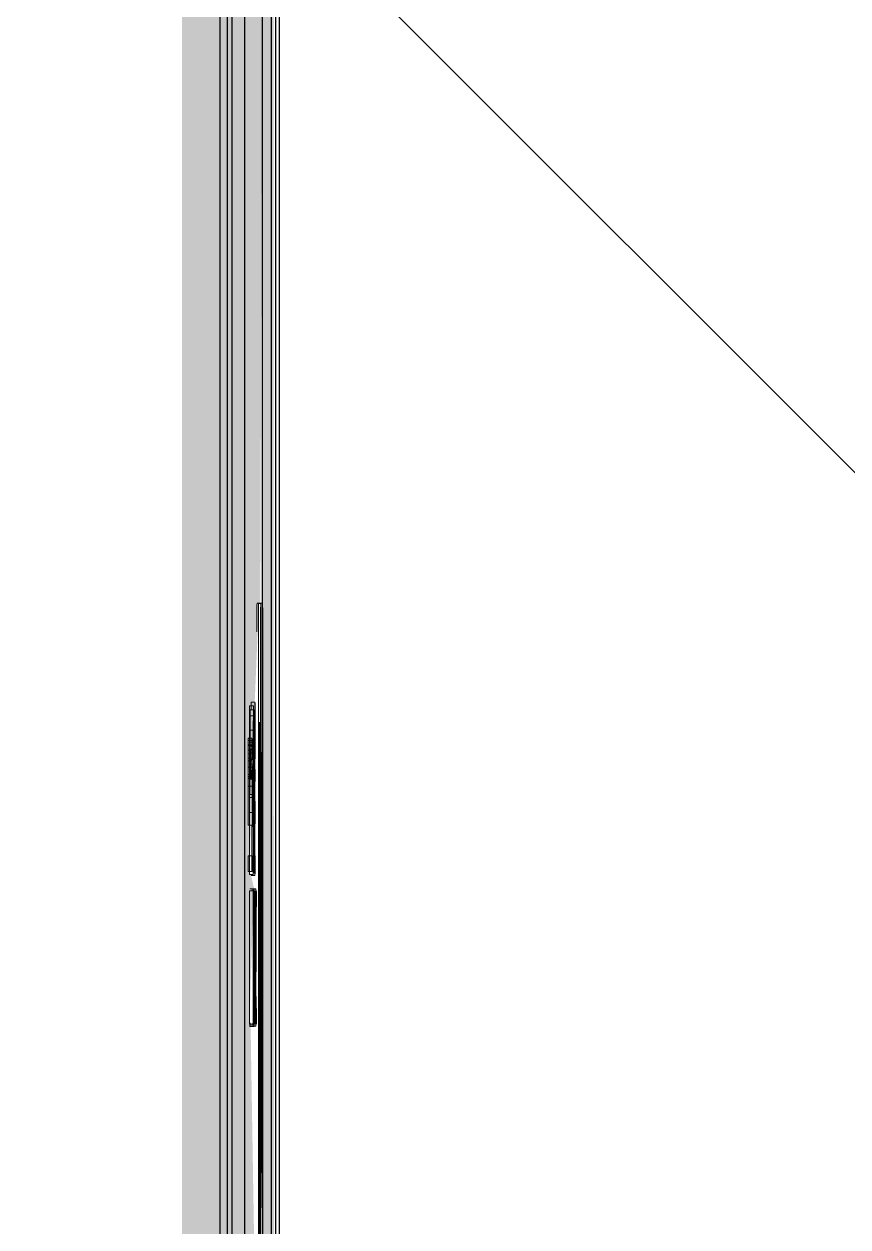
# Model space of a CAD drawing. Header units: millimetres. Extents: x 50357 to 985146, y 723188 to 1803594.
# Drawn here: x 863051.5 to 863268, y 746615 to 746931.2 of the extents above; entities that cross this region are included whole.
import ezdxf

# ---------------------------------------------------------------- set-up
doc = ezdxf.new("R2010")
doc.units = ezdxf.units.MM
doc.header["$LTSCALE"] = 3
doc.header["$MEASUREMENT"] = 0
doc.layers.add('A-GENM', color=7, linetype='Continuous', lineweight=13, true_color=0x6e6e6e)
doc.layers.add('I-WALL', color=7, linetype='Continuous', lineweight=25, true_color=0x6e6e6e)
doc.layers.add('Hatch (HOR not under LTC submission)', color=252, linetype='Continuous', lineweight=35)

# ---------------------------------------------------------------- blocks, each defined once
blk = doc.blocks.new('Airport-Express3 - Airport-Express-5251708-SEC D_2')
at = {"layer": 'A-GENM'}
for points in [[(-689426.75, 22550.8), (-689426.69, 22550.8), (-689426.65, 22562.09)], [(-689426.65, 22534.21), (-689426.52, 22534.21), (-689426.73, 22539.65)], [(-689426.9, 22514.36), (-689426.86, 22514.36), (-689426.93, 22531.2)], [(-689426.65, 22501.75), (-689426.52, 22501.75), (-689426.66, 22502.92)], [(-689426.97, 22431), (-689426.97, 22431), (-689426.96, 22441.28)], [(-689427.01, 22390.04), (-689426.53, 22390.04), (-689427, 22397.51)], [(-689427.6, 22393.2), (-689427.58, 22393.2), (-689427.62, 22393.2)]]:
    blk.add_hatch(color=256, dxfattribs=at).paths.add_polyline_path(points, flags=0)
h = blk.add_hatch(color=256, dxfattribs=at)
h.paths.add_polyline_path([(-689427.02, 22397.56), (-689427, 22397.56), (-689427.01, 22404.3)], flags=0)
h.paths.add_polyline_path([(-689426.55, 22397.56), (-689426.52, 22397.56), (-689426.62, 22431)], flags=0)
for p, q in [((-689427.01, 22590.04), (-689428.01, 22590.04)), ((-689428.01, 22590.04), (-689427.53, 22590.04)), ((-689426.53, 22590.04), (-689427.01, 22590.04)), ((-689427.03, 22582.52), (-689427.03, 22397.51)), ((-689426.51, 22550.8), (-689426.51, 22582.58)), ((-689427, 22550.8), (-689426.75, 22550.8)), ((-689426.69, 22550.8), (-689426.51, 22550.8)), ((-689426.52, 22550.8), (-689426.52, 22534.21)), ((-689426.51, 22534.12), (-689426.51, 22534.03)), ((-689426.51, 22523.6), (-689426.51, 22534.03)), ((-689426.52, 22523.6), (-689426.52, 22501.75)), ((-689426.52, 22501.75), (-689426.51, 22501.23)), ((-689426.51, 22475.57), (-689426.51, 22501.23)), ((-689426.52, 22475.57), (-689426.52, 22448.02)), ((-689426.51, 22431.1), (-689426.51, 22447.04)), ((-689426.52, 22431.1), (-689426.52, 22397.56)), ((-689427.53, 22390.04), (-689428.01, 22390.04)), ((-689427.01, 22390.04), (-689426.53, 22390.04))]:
    blk.add_line(p, q, dxfattribs=at)
for centre, major_axis, start_param, end_param in [((-689428.01, 22582.54), (0, 7.5), 0, 1.573992), ((-689427.01, 22582.54), (0, 7.5), 0, 1.573992), ((-689426.12, 22237.79), (0, 384.02), 0.417919, 0.617927), ((-689426.53, 22582.54), (0, 7.5), 4.717666, 5.690129), ((-689426.12, 22237.79), (0, 384.02), 0.554593, 0.582779), ((-689428.14, 21859.39), (0, 820.16), 5.637333, 5.715256), ((-689426.13, 22238.41), (0, 393.81), 0.654682, 0.794403), ((-689426.12, 22237.79), (0, 384.02), 0.614552, 0.663281), ((-689426.12, 22237.79), (0, 384.02), 0.65113, 0.666396), ((-689427.09, 20962.78), (0, 1586.73), 6.143404, 6.194286), ((-689426.12, 22237.79), (0, 384.02), 0.6642, 0.731009), ((-689427.18, 21425.38), (0, 1127.28), 6.054416, 6.131077), ((-689426.12, 22237.79), (0, 384.02), 0.698272, 0.732296), ((-689427.31, 21722.07), (0, 837), 5.909265, 6.027859), ((-689426.12, 22237.79), (0, 384.02), 0.731763, 0.770875), ((-689427.57, 21733.82), (0, 846.16), 5.779349, 5.915297), ((-689426.12, 22237.79), (0, 384.02), 0.759618, 0.773516), ((-689427.77, 21787.49), (0, 818.81), 5.729327, 5.809759), ((-689426.12, 22237.79), (0, 384.02), 0.772948, 0.79678), ((-689427.9, 21801.83), (0, 825.38), 5.577284, 5.749763), ((-689426.12, 22237.79), (0, 384.02), 0.799388, 1.154144), ((-689428.19, 21824.77), (0, 859.41), 5.433833, 5.626143), ((-689426.12, 22237.79), (0, 384.02), 0.825005, 0.937769), ((-689427.77, 21787.49), (0, 818.81), 5.648896, 5.707194), ((-689426.12, 22237.79), (0, 384.02), 0.990067, 1.154144), ((-689427.77, 21787.49), (0, 818.81), 5.648896, 5.650916), ((-689427.12, 22237.79), (0, 384.02), 1.14146, 1.154144), ((-689427.12, 22237.79), (0, 384.02), 1.141569, 1.154144), ((-689428.01, 22397.54), (0, 7.5), 1.581731, 2.187589), ((-689427.01, 22397.54), (0, 7.5), 1.5751, 2.187589), ((-689426.53, 22397.54), (0, 6.17), 3.973989, 4.71582), ((-689426.53, 22397.54), (0, 7.5), 3.954343, 4.715207), ((-689428.01, 22397.54), (0, 7.5), 2.187589, 3.141593), ((-689427.01, 22397.54), (0, 7.5), 2.187589, 3.141593)]:
    blk.add_ellipse(centre, major_axis=major_axis, ratio=0.002593, start_param=start_param, end_param=end_param, dxfattribs=at)
blk = doc.blocks.new('MTR3 - MTR-5251779-SEC D_2')
at = {"layer": 'A-GENM'}
for points in [[(-689427.57, 22519.87), (-689427.45, 22519.87), (-689427.59, 22519.87)], [(-689427.58, 22508.98), (-689427.37, 22508.98), (-689427.59, 22519.87)], [(-689427.6, 22445.29), (-689427.37, 22445.29), (-689427.59, 22446.46)], [(-689427.59, 22448.29), (-689427.46, 22448.29), (-689427.59, 22449.12)], [(-689427.6, 22389.96), (-689427.12, 22389.96), (-689427.55, 22397.46)]]:
    blk.add_hatch(color=256, dxfattribs=at).paths.add_polyline_path(points, flags=0)
for p, q in [((-689427.12, 22589.96), (-689427.6, 22589.96)), ((-689427.62, 22582.46), (-689427.62, 22397.46)), ((-689427.1, 22397.46), (-689427.1, 22582.46)), ((-689427.41, 22531.62), (-689427.41, 22534.63)), ((-689427.41, 22534.63), (-689427.37, 22534.63)), ((-689427.37, 22534.63), (-689427.37, 22508.98)), ((-689427.49, 22531.62), (-689427.46, 22531.62)), ((-689427.33, 22531.62), (-689427.29, 22531.62)), ((-689427.41, 22508.98), (-689427.41, 22519.87)), ((-689427.59, 22505.24), (-689427.6, 22490.04)), ((-689427.57, 22490.04), (-689427.56, 22505.24)), ((-689427.41, 22484.09), (-689427.41, 22495.87)), ((-689427.37, 22495.87), (-689427.37, 22484.09)), ((-689427.41, 22460.03), (-689427.41, 22470.86)), ((-689427.37, 22470.86), (-689427.37, 22445.29)), ((-689427.46, 22448.29), (-689427.49, 22448.29)), ((-689427.41, 22445.29), (-689427.41, 22448.29)), ((-689427.29, 22448.29), (-689427.33, 22448.29)), ((-689427.37, 22445.29), (-689427.41, 22445.29)), ((-689427.6, 22389.96), (-689427.12, 22389.96))]:
    blk.add_line(p, q, dxfattribs=at)
at = {"layer": 'A-GENM', "flags": 128}
for points in [[(-689427.39, 22558.71), (-689427.44, 22556.99), (-689427.48, 22551.91), (-689427.52, 22543.73), (-689427.55, 22532.85), (-689427.58, 22519.83), (-689427.59, 22505.32)], [(-689427.56, 22505.32), (-689427.55, 22519.83), (-689427.52, 22532.85), (-689427.49, 22543.73), (-689427.45, 22551.91), (-689427.41, 22556.99), (-689427.36, 22558.71)], [(-689427.19, 22490.04), (-689427.19, 22505.32), (-689427.21, 22519.83), (-689427.23, 22532.85), (-689427.26, 22543.73), (-689427.3, 22551.91), (-689427.35, 22556.99), (-689427.39, 22558.71)], [(-689427.36, 22558.71), (-689427.32, 22556.99), (-689427.28, 22551.91), (-689427.24, 22543.73), (-689427.2, 22532.85), (-689427.18, 22519.83), (-689427.16, 22505.32), (-689427.16, 22490.04)], [(-689427.6, 22490.04), (-689427.59, 22474.76), (-689427.58, 22460.25), (-689427.55, 22447.23), (-689427.52, 22436.36), (-689427.48, 22428.17), (-689427.44, 22423.1), (-689427.39, 22421.37)], [(-689427.36, 22421.37), (-689427.41, 22423.1), (-689427.45, 22428.17), (-689427.49, 22436.36), (-689427.52, 22447.23), (-689427.55, 22460.25), (-689427.56, 22474.76), (-689427.57, 22490.04)], [(-689427.39, 22421.37), (-689427.35, 22423.1), (-689427.3, 22428.17), (-689427.26, 22436.36), (-689427.23, 22447.23), (-689427.21, 22460.25), (-689427.19, 22474.76), (-689427.19, 22490.04)], [(-689427.16, 22490.04), (-689427.16, 22474.76), (-689427.18, 22460.25), (-689427.2, 22447.23), (-689427.24, 22436.36), (-689427.28, 22428.17), (-689427.32, 22423.1), (-689427.36, 22421.37)]]:
    blk.add_lwpolyline(points, dxfattribs=at)
at = {"layer": 'A-GENM'}
for centre, major_axis, start_param, end_param in [((-689427.6, 22582.46), (0, 7.5), 0, 1.570796), ((-689427.12, 22582.46), (0, 7.5), 4.712389, 5.759587), ((-689427.4, 22533.83), (0, 38.43), 1.628187, 2.984673), ((-689427.39, 22533.04), (0, 24.93), 1.627674, 2.876764), ((-689427.39, 22533.74), (0, 38.34), 3.297534, 4.657063), ((-689427.39, 22533.12), (0, 25.01), 3.405912, 4.403183), ((-689427.39, 22446.05), (0, 38.53), 0.158987, 1.512685), ((-689427.39, 22446.14), (0, 38.44), 4.768437, 6.125173), ((-689427.39, 22446.93), (0, 24.76), 0.259623, 1.515767), ((-689427.39, 22446.85), (0, 24.83), 5.021159, 6.024079), ((-689427.6, 22397.46), (0, 7.5), 1.570796, 3.141593), ((-689427.12, 22397.46), (0, 7.5), 3.665192, 4.712389)]:
    blk.add_ellipse(centre, major_axis=major_axis, ratio=0.002593, start_param=start_param, end_param=end_param, dxfattribs=at)
blk = doc.blocks.new('Lift Signage2 - Lift Signage-5252071-SEC D_2')
at = {"layer": 'A-GENM'}
for points in [[(-689428.98, 22524.23), (-689428.92, 22524.23), (-689428.98, 22539.74)], [(-689428.69, 22540.53), (-689428.55, 22540.53), (-689428.92, 22540.53)], [(-689428.54, 22523.64), (-689428.5, 22523.64), (-689428.54, 22531.98)], [(-689428.92, 22518.46), (-689428.59, 22518.46), (-689428.98, 22518.46)], [(-689428.7, 22479.38), (-689428.65, 22479.38), (-689428.7, 22505.24)], [(-689428.28, 22479.38), (-689428.25, 22479.38), (-689428.44, 22479.38)]]:
    blk.add_hatch(color=256, dxfattribs=at).paths.add_polyline_path(points, flags=0)
for p, q in [((-689429.59, 22562.01), (-689429.59, 22564)), ((-689428.59, 22564), (-689429.59, 22564)), ((-689428.59, 22564), (-689428.59, 22554.65)), ((-689428.5, 22561.22), (-689428.5, 22563.8)), ((-689429.97, 22563.01), (-689429.96, 22560.42)), ((-689428.97, 22563.01), (-689429.97, 22563.01)), ((-689428.96, 22560.42), (-689429.96, 22560.42)), ((-689429.95, 22556.64), (-689429.95, 22560.42)), ((-689429.95, 22560.42), (-689428.95, 22560.42)), ((-689429.89, 22560.42), (-689429.89, 22556.64)), ((-689429.82, 22551.67), (-689429.82, 22562.01)), ((-689428.82, 22562.01), (-689429.82, 22562.01)), ((-689428.96, 22560.42), (-689428.97, 22563.01)), ((-689428.95, 22560.42), (-689428.95, 22556.64)), ((-689428.89, 22560.42), (-689428.95, 22560.42)), ((-689428.89, 22556.64), (-689428.89, 22560.42)), ((-689428.82, 22562.01), (-689428.82, 22551.67)), ((-689428.62, 22559.43), (-689428.73, 22559.43)), ((-689428.73, 22559.43), (-689428.73, 22555.65)), ((-689428.62, 22555.65), (-689428.62, 22559.43)), ((-689428.54, 22558.63), (-689428.54, 22555.85)), ((-689428.53, 22555.85), (-689428.52, 22559.03)), ((-689428.52, 22559.03), (-689428.5, 22560.03)), ((-689430.35, 22552.8), (-689430.34, 22553.95)), ((-689430.34, 22553.95), (-689430.34, 22554.51)), ((-689429.34, 22554.51), (-689430.34, 22554.51)), ((-689429.34, 22553.95), (-689430.34, 22553.95)), ((-689429.33, 22554.56), (-689430.33, 22554.56)), ((-689428.95, 22556.64), (-689429.95, 22556.64)), ((-689429.34, 22553.95), (-689429.35, 22552.8)), ((-689429.34, 22554.51), (-689429.34, 22553.95)), ((-689428.95, 22556.64), (-689428.89, 22556.64)), ((-689428.73, 22555.65), (-689428.69, 22555.65)), ((-689428.69, 22555.65), (-689428.69, 22545.7)), ((-689428.59, 22554.65), (-689428.6, 22554.65)), ((-689428.6, 22554.65), (-689428.6, 22550.87)), ((-689428.57, 22550.87), (-689428.57, 22554.65)), ((-689428.56, 22554.65), (-689428.56, 22552.66)), ((-689428.49, 22555.85), (-689428.53, 22555.85)), ((-689428.49, 22552.66), (-689428.49, 22555.85)), ((-689429.35, 22552.8), (-689430.35, 22552.8)), ((-689430.32, 22552.64), (-689430.31, 22551.37)), ((-689429.32, 22552.64), (-689430.32, 22552.64)), ((-689429.31, 22551.37), (-689430.31, 22551.37)), ((-689429.99, 22548.89), (-689430, 22552.47)), ((-689430, 22552.47), (-689429, 22552.47)), ((-689429.96, 22553.46), (-689429.96, 22550.87)), ((-689428.96, 22553.46), (-689429.96, 22553.46)), ((-689428.96, 22550.87), (-689429.96, 22550.87)), ((-689428.82, 22551.67), (-689429.82, 22551.67)), ((-689429.69, 22545.7), (-689429.69, 22551.67)), ((-689429.31, 22551.37), (-689429.32, 22552.64)), ((-689429, 22552.47), (-689428.99, 22548.89)), ((-689428.96, 22550.87), (-689428.96, 22553.46)), ((-689428.6, 22550.87), (-689428.59, 22550.87)), ((-689428.58, 22544.51), (-689428.58, 22550.87)), ((-689428.58, 22550.87), (-689428.57, 22550.87)), ((-689428.56, 22552.66), (-689428.54, 22552.66)), ((-689428.54, 22549.09), (-689428.53, 22552.66)), ((-689428.53, 22552.66), (-689428.52, 22552.66)), ((-689428.52, 22552.66), (-689428.51, 22549.09)), ((-689428.51, 22552.66), (-689428.49, 22552.66)), ((-689430.32, 22549.29), (-689430.33, 22550.4)), ((-689429.33, 22550.4), (-689430.33, 22550.4)), ((-689430.32, 22548.54), (-689430.32, 22549.29)), ((-689429.32, 22549.29), (-689430.32, 22549.29)), ((-689430.32, 22546.87), (-689430.32, 22548.54)), ((-689429.32, 22548.54), (-689430.32, 22548.54)), ((-689428.99, 22548.89), (-689429.99, 22548.89)), ((-689429.96, 22543.91), (-689429.96, 22547.69)), ((-689428.96, 22547.69), (-689429.96, 22547.69)), ((-689429.88, 22547.69), (-689429.88, 22543.91)), ((-689429.33, 22550.4), (-689429.32, 22549.29)), ((-689429.32, 22549.29), (-689429.32, 22548.54)), ((-689429.32, 22548.54), (-689429.32, 22546.87)), ((-689428.88, 22547.69), (-689428.96, 22547.69)), ((-689428.96, 22547.69), (-689428.96, 22543.91)), ((-689428.88, 22543.91), (-689428.88, 22547.69)), ((-689428.51, 22549.09), (-689428.54, 22549.09)), ((-689430.35, 22544.02), (-689430.36, 22544.48)), ((-689429.36, 22544.48), (-689430.36, 22544.48)), ((-689430.32, 22544.98), (-689430.32, 22546.87)), ((-689429.32, 22546.87), (-689430.32, 22546.87)), ((-689430.32, 22543.92), (-689430.32, 22544.98)), ((-689429.32, 22544.98), (-689430.32, 22544.98)), ((-689429.73, 22543.91), (-689429.73, 22545.7)), ((-689428.73, 22545.7), (-689429.73, 22545.7)), ((-689428.69, 22545.7), (-689429.69, 22545.7)), ((-689429.63, 22545.7), (-689429.63, 22543.91)), ((-689429.58, 22545.7), (-689429.58, 22544.51)), ((-689428.58, 22544.51), (-689429.58, 22544.51)), ((-689429.57, 22545.11), (-689429.56, 22546.1)), ((-689429.57, 22543.91), (-689429.57, 22545.11)), ((-689428.57, 22545.11), (-689429.57, 22545.11)), ((-689429.55, 22545.7), (-689429.56, 22543.91)), ((-689429.55, 22543.91), (-689429.55, 22545.7)), ((-689429.36, 22544.48), (-689429.35, 22544.02)), ((-689429.32, 22546.87), (-689429.32, 22544.98)), ((-689429.32, 22544.98), (-689429.32, 22543.92)), ((-689428.69, 22545.7), (-689428.73, 22545.7)), ((-689428.73, 22545.7), (-689428.73, 22541.93)), ((-689428.63, 22541.93), (-689428.63, 22545.7)), ((-689428.56, 22539.74), (-689428.58, 22544.51)), ((-689428.56, 22546.1), (-689428.57, 22545.11)), ((-689428.57, 22545.11), (-689428.56, 22542.12)), ((-689428.56, 22542.12), (-689428.55, 22546.08)), ((-689428.55, 22546.08), (-689428.55, 22540.53)), ((-689428.54, 22546.7), (-689428.51, 22546.7)), ((-689428.5, 22546.3), (-689428.49, 22543.12)), ((-689428.49, 22543.12), (-689428.49, 22546.3)), ((-689429.35, 22544.02), (-689430.35, 22544.02)), ((-689430.32, 22541.93), (-689430.32, 22543.92)), ((-689429.32, 22543.92), (-689430.32, 22543.92)), ((-689429.32, 22541.93), (-689430.32, 22541.93)), ((-689429.97, 22543.72), (-689429.97, 22539.74)), ((-689428.97, 22543.72), (-689429.97, 22543.72)), ((-689428.96, 22543.91), (-689429.96, 22543.91)), ((-689429.92, 22539.74), (-689429.92, 22543.91)), ((-689428.92, 22543.91), (-689429.92, 22543.91)), ((-689429.32, 22543.92), (-689429.32, 22541.93)), ((-689428.97, 22539.74), (-689428.97, 22543.72)), ((-689428.96, 22543.91), (-689428.92, 22543.91)), ((-689428.92, 22543.91), (-689428.92, 22524.23)), ((-689428.73, 22541.93), (-689428.69, 22541.93)), ((-689428.67, 22541.93), (-689428.63, 22541.93)), ((-689429.99, 22534.97), (-689430, 22538.94)), ((-689429, 22538.94), (-689430, 22538.94)), ((-689429.98, 22539.74), (-689429.99, 22534.97)), ((-689429.98, 22518.66), (-689429.98, 22539.74)), ((-689428.98, 22539.74), (-689429.98, 22539.74)), ((-689429, 22534.97), (-689428.98, 22539.74)), ((-689429, 22538.94), (-689429, 22534.97)), ((-689428.98, 22539.74), (-689428.98, 22518.66)), ((-689428.59, 22538.35), (-689428.59, 22518.46)), ((-689428.58, 22538.35), (-689428.58, 22539.54)), ((-689428.58, 22539.54), (-689428.57, 22535.56)), ((-689428.57, 22538.35), (-689428.56, 22539.74)), ((-689429, 22534.97), (-689429.99, 22534.97)), ((-689428.49, 22534.77), (-689428.49, 22537.95)), ((-689429.34, 22531.69), (-689430.34, 22531.69)), ((-689428.61, 22532.38), (-689428.6, 22529.2)), ((-689428.5, 22534.77), (-689428.5, 22531.98)), ((-689429.35, 22523.59), (-689430.35, 22523.59)), ((-689430.3, 22523.59), (-689430.3, 22519.45)), ((-689429.3, 22523.59), (-689429.35, 22523.59)), ((-689429.3, 22519.45), (-689429.3, 22523.59)), ((-689428.92, 22523.23), (-689428.93, 22523.23)), ((-689428.93, 22523.23), (-689428.93, 22519.45)), ((-689428.91, 22522.74), (-689428.91, 22523.63)), ((-689428.87, 22524.23), (-689428.86, 22520.05)), ((-689428.76, 22520.05), (-689428.75, 22525.02)), ((-689428.74, 22524.03), (-689428.73, 22519.06)), ((-689428.62, 22519.65), (-689428.62, 22524.82)), ((-689428.49, 22522.04), (-689428.49, 22523.64)), ((-689430.36, 22519.45), (-689429.36, 22519.45)), ((-689429.36, 22519.45), (-689429.3, 22519.45)), ((-689428.93, 22519.45), (-689428.91, 22519.45)), ((-689428.51, 22522.04), (-689428.51, 22518.86)), ((-689428.49, 22520.7), (-689428.49, 22522.04)), ((-689429.98, 22518.66), (-689428.98, 22518.66)), ((-689428.59, 22518.46), (-689429.59, 22518.46)), ((-689428.51, 22518.86), (-689428.5, 22518.86)), ((-689430, 22479.38), (-689430, 22514.38)), ((-689429, 22514.38), (-689430, 22514.38)), ((-689428.88, 22514.94), (-689429.88, 22514.94)), ((-689428.79, 22514.94), (-689429.79, 22514.94)), ((-689428.31, 22514.97), (-689429.31, 22514.97)), ((-689429, 22514.38), (-689429, 22479.38)), ((-689428.94, 22510.24), (-689428.94, 22514.38)), ((-689428.66, 22514.38), (-689428.73, 22514.38)), ((-689428.73, 22514.38), (-689428.73, 22510.24)), ((-689428.66, 22510.24), (-689428.66, 22514.38)), ((-689428.65, 22514.38), (-689428.65, 22479.38)), ((-689428.57, 22514.38), (-689428.57, 22479.38)), ((-689428.47, 22514.38), (-689428.47, 22479.38)), ((-689428.25, 22514.38), (-689428.25, 22493.09)), ((-689428.18, 22510.24), (-689428.18, 22514.38)), ((-689428.73, 22510.24), (-689428.7, 22510.24)), ((-689428.7, 22510.24), (-689428.7, 22479.38)), ((-689428.24, 22510.24), (-689428.18, 22510.24)), ((-689428.28, 22503.44), (-689428.27, 22504.59)), ((-689428.95, 22495.28), (-689428.95, 22499.41)), ((-689428.6, 22497.99), (-689428.6, 22498.63)), ((-689428.6, 22497.52), (-689428.6, 22497.99)), ((-689428.59, 22496.9), (-689428.6, 22497.52)), ((-689428.59, 22496.16), (-689428.59, 22496.9)), ((-689428.27, 22497.23), (-689428.3, 22497.23)), ((-689428.3, 22497.23), (-689428.3, 22493.09)), ((-689428.27, 22493.09), (-689428.27, 22497.23)), ((-689428.19, 22495.41), (-689428.19, 22499.55)), ((-689428.3, 22493.09), (-689428.28, 22493.09)), ((-689428.28, 22493.09), (-689428.28, 22486.6)), ((-689428.27, 22484.25), (-689428.27, 22486.6)), ((-689428.25, 22486.6), (-689428.25, 22479.38)), ((-689428.18, 22483.51), (-689428.24, 22483.51)), ((-689428.18, 22479.38), (-689428.18, 22483.51)), ((-689429, 22479.38), (-689430, 22479.38)), ((-689429.88, 22478.76), (-689429.89, 22478.79)), ((-689428.89, 22478.79), (-689429.89, 22478.79)), ((-689429.88, 22478.76), (-689428.88, 22478.76)), ((-689429.78, 22478.76), (-689429.79, 22478.79)), ((-689428.79, 22478.79), (-689429.79, 22478.79)), ((-689429.78, 22478.76), (-689428.78, 22478.76)), ((-689429.3, 22478.85), (-689428.3, 22478.85)), ((-689428.89, 22478.79), (-689428.88, 22478.76)), ((-689428.79, 22478.79), (-689428.78, 22478.76)), ((-689428.5, 22479.38), (-689428.49, 22479.38))]:
    blk.add_line(p, q, dxfattribs=at)
blk.add_ellipse((-689428.92, 22524.23), major_axis=(0, 1), ratio=0.002593, start_param=3.141593, end_param=4.712389, dxfattribs=at)
for points, knots in [([(-689428.5, 22563.8), (-689428.51, 22563.15), (-689428.52, 22562.78), (-689428.53, 22562.42), (-689428.53, 22562.1), (-689428.54, 22561.95), (-689428.54, 22561.9)], [-0.05311008, -0.05311008, -0.05311008, -0.05311008, -0.04284111, -0.03307484, -0.02247822, -0.01770336, -0.01770336, -0.01770336, -0.01770336]), ([(-689430, 22552.47), (-689429.99, 22553.34), (-689429.99, 22554.71), (-689429.99, 22555.4), (-689429.98, 22556.09), (-689429.98, 22557.13), (-689429.98, 22558.04), (-689429.98, 22559.27), (-689429.97, 22560.98), (-689429.97, 22563.01)], [0, 0, 0, 0, 0.00549291, 0.01045042, 0.01439328, 0.01866529, 0.02354612, 0.02922741, 0.03634476, 0.03634476, 0.03634476, 0.03634476]), ([(-689429.96, 22560.42), (-689429.96, 22559.46), (-689429.96, 22559.41), (-689429.96, 22558.44), (-689429.97, 22557.24), (-689429.97, 22556.02), (-689429.97, 22554.68), (-689429.98, 22553.15), (-689429.98, 22552.37), (-689429.98, 22551.66), (-689429.98, 22551.01), (-689429.99, 22550.4), (-689429.99, 22549.6), (-689429.99, 22548.89)], [0, 0, 0, 0, 0.0032347, 0.00710409, 0.01201705, 0.01759418, 0.02380956, 0.02950362, 0.03431928, 0.03787332, 0.04128159, 0.04507618, 0.04917579, 0.04917579, 0.04917579, 0.04917579]), ([(-689428.97, 22563.01), (-689428.97, 22560.98), (-689428.98, 22559.27), (-689428.98, 22558.04), (-689428.98, 22557.13), (-689428.98, 22556.09), (-689428.99, 22555.4), (-689428.99, 22554.71), (-689428.99, 22553.34), (-689429, 22552.47)], [-0.03634476, -0.03634476, -0.03634476, -0.03634476, -0.02922741, -0.02354612, -0.01866529, -0.01439328, -0.01045042, -0.00549291, 0, 0, 0, 0]), ([(-689428.99, 22548.89), (-689428.99, 22549.6), (-689428.99, 22550.4), (-689428.98, 22551.01), (-689428.98, 22551.66), (-689428.98, 22552.37), (-689428.98, 22553.15), (-689428.97, 22554.68), (-689428.97, 22556.02), (-689428.97, 22557.24), (-689428.96, 22558.44), (-689428.96, 22559.41), (-689428.96, 22559.46), (-689428.96, 22560.42)], [-0.04917579, -0.04917579, -0.04917579, -0.04917579, -0.04507618, -0.04128159, -0.03787332, -0.03431928, -0.02950362, -0.02380956, -0.01759418, -0.01201705, -0.00710409, -0.0032347, 0, 0, 0, 0]), ([(-689428.5, 22559.64), (-689428.5, 22559.64), (-689428.5, 22559.73), (-689428.5, 22560.12), (-689428.5, 22561.22)], [-0.003924164, -0.003924164, -0.003924164, -0.003924164, -0.003223635, 0, 0, 0, 0]), ([(-689430.33, 22554.56), (-689430.33, 22554.55), (-689430.33, 22554.48), (-689430.32, 22554.27), (-689430.32, 22553.88), (-689430.32, 22553.35), (-689430.32, 22552.64)], [0.00243235, 0.00243235, 0.00243235, 0.00243235, 0.00524846, 0.01019202, 0.01495875, 0.01945879, 0.01945879, 0.01945879, 0.01945879]), ([(-689429.32, 22552.64), (-689429.32, 22553.35), (-689429.32, 22553.88), (-689429.32, 22554.27), (-689429.33, 22554.48), (-689429.33, 22554.55), (-689429.33, 22554.56)], [-0.01945879, -0.01945879, -0.01945879, -0.01945879, -0.01495875, -0.01019202, -0.00524846, -0.00243235, -0.00243235, -0.00243235, -0.00243235]), ([(-689430.36, 22544.48), (-689430.36, 22546.08), (-689430.36, 22547.55), (-689430.36, 22548.82), (-689430.36, 22550.07), (-689430.36, 22551.12), (-689430.35, 22552), (-689430.35, 22552.29), (-689430.35, 22552.8)], [0, 0, 0, 0, 0.00491013, 0.0096051, 0.01406746, 0.01841159, 0.02172371, 0.02454141, 0.02454141, 0.02454141, 0.02454141]), ([(-689429.96, 22550.87), (-689429.95, 22550.04), (-689429.96, 22549.9), (-689429.96, 22548.12), (-689429.96, 22546.49), (-689429.97, 22544.83), (-689429.97, 22543.72)], [0, 0, 0, 0, 0.0042471, 0.00979318, 0.01677969, 0.02292569, 0.02292569, 0.02292569, 0.02292569]), ([(-689429.82, 22543.88), (-689429.82, 22544.23), (-689429.82, 22545.51), (-689429.82, 22547.59), (-689429.82, 22551.67)], [0.02720219, 0.02720219, 0.02720219, 0.02720219, 0.0311684, 0.04080328, 0.04080328, 0.04080328, 0.04080328]), ([(-689429.35, 22552.8), (-689429.35, 22552.29), (-689429.35, 22552), (-689429.36, 22551.12), (-689429.36, 22550.07), (-689429.36, 22548.82), (-689429.36, 22547.55), (-689429.36, 22546.08), (-689429.36, 22544.48)], [-0.02454141, -0.02454141, -0.02454141, -0.02454141, -0.02172371, -0.01841159, -0.01406746, -0.0096051, -0.00491013, 0, 0, 0, 0]), ([(-689429.35, 22523.59), (-689429.35, 22524.39), (-689429.35, 22524.77), (-689429.34, 22525.92), (-689429.34, 22526.61), (-689429.34, 22527.92), (-689429.34, 22529.11), (-689429.33, 22530.9), (-689429.32, 22532.62), (-689429.32, 22533.4), (-689429.32, 22534.16), (-689429.32, 22534.71), (-689429.32, 22535.46), (-689429.31, 22536.72), (-689429.31, 22538.02), (-689429.31, 22539.26), (-689429.31, 22540.01), (-689429.31, 22540.98), (-689429.31, 22541.78), (-689429.31, 22542.5), (-689429.31, 22543.45), (-689429.31, 22543.82), (-689429.3, 22544.74), (-689429.3, 22545.06), (-689429.31, 22546.19), (-689429.31, 22546.25), (-689429.31, 22547.01), (-689429.31, 22547.5), (-689429.31, 22548.27), (-689429.31, 22548.67), (-689429.31, 22549.32), (-689429.31, 22549.77), (-689429.31, 22550.34), (-689429.31, 22550.84), (-689429.31, 22551.37)], [-0.1105261, -0.1105261, -0.1105261, -0.1105261, -0.1072942, -0.1040664, -0.0991866, -0.0939833, -0.086812, -0.0789194, -0.0717697, -0.0664269, -0.0630761, -0.0598109, -0.0559249, -0.0510787, -0.0457583, -0.041345, -0.0375936, -0.034562, -0.0316433, -0.0288473, -0.0265495, -0.0240796, -0.0223193, -0.019724, -0.0180759, -0.0159203, -0.0144699, -0.0121829, -0.0102823, -0.008117, -0.0063096, -0.0041937, -0.0022206, 0, 0, 0, 0]), ([(-689429.35, 22544.02), (-689429.35, 22545.28), (-689429.35, 22546.43), (-689429.35, 22547.48), (-689429.35, 22548.4), (-689429.35, 22549.2), (-689429.34, 22549.87), (-689429.34, 22550.38), (-689429.34, 22550.72), (-689429.34, 22550.98), (-689429.33, 22551.05), (-689429.33, 22550.97), (-689429.33, 22550.77), (-689429.33, 22550.4)], [-0.03940719, -0.03940719, -0.03940719, -0.03940719, -0.03553188, -0.03186339, -0.02835557, -0.02490498, -0.02149582, -0.01812258, -0.01463534, -0.01096726, -0.00719138, -0.00352964, 0, 0, 0, 0]), ([(-689428.96, 22553.46), (-689428.97, 22551.49), (-689428.97, 22549.49), (-689428.98, 22547.05), (-689428.98, 22545.62), (-689428.98, 22543.91), (-689428.99, 22542.49), (-689428.99, 22541.08), (-689429, 22540.07), (-689429, 22538.94)], [-0.05356246, -0.05356246, -0.05356246, -0.05356246, -0.04480211, -0.03645217, -0.02816428, -0.02089286, -0.01342414, -0.00661435, 0, 0, 0, 0]), ([(-689428.82, 22551.67), (-689428.82, 22547.59), (-689428.82, 22544.88), (-689428.82, 22542.97), (-689428.82, 22540.48), (-689428.82, 22538.4), (-689428.83, 22536.18), (-689428.83, 22534.36)], [-0.04080328, -0.04080328, -0.04080328, -0.04080328, -0.0311684, -0.02311562, -0.01565989, -0.00757633, 0, 0, 0, 0]), ([(-689428.75, 22525.02), (-689428.76, 22526), (-689428.76, 22527.02), (-689428.77, 22528.29), (-689428.77, 22529.77), (-689428.78, 22531.27), (-689428.78, 22532.47), (-689428.79, 22534.34), (-689428.79, 22535.6), (-689428.79, 22537.22), (-689428.8, 22539.06), (-689428.8, 22540.76), (-689428.8, 22542.75), (-689428.8, 22544.4), (-689428.8, 22546.17), (-689428.8, 22547.38), (-689428.8, 22549.46), (-689428.81, 22551.48)], [-0.1022715, -0.1022715, -0.1022715, -0.1022715, -0.0946005, -0.0864923, -0.0784798, -0.0710374, -0.0637534, -0.0571597, -0.0504225, -0.0441022, -0.0375029, -0.0307265, -0.0243685, -0.0180853, -0.0127329, -0.0067635, -0.0007341, -0.0007341, -0.0007341, -0.0007341]), ([(-689428.59, 22550.87), (-689428.59, 22549.01), (-689428.59, 22545.69), (-689428.59, 22543.02), (-689428.6, 22540.34), (-689428.6, 22538.93), (-689428.6, 22537.16), (-689428.6, 22535.68), (-689428.61, 22534.01), (-689428.61, 22532.38)], [-0.05247589, -0.05247589, -0.05247589, -0.05247589, -0.04361816, -0.03367488, -0.02574819, -0.01870132, -0.01289228, -0.00653363, 0, 0, 0, 0]), ([(-689428.54, 22552.66), (-689428.55, 22551.59), (-689428.55, 22550.87), (-689428.55, 22549.72), (-689428.55, 22548.49), (-689428.56, 22547.36), (-689428.56, 22546.1)], [-0.0224399, -0.0224399, -0.0224399, -0.0224399, -0.0180865, -0.01304433, -0.00689523, 0, 0, 0, 0]), ([(-689430.34, 22531.69), (-689430.34, 22533.56), (-689430.33, 22536.23), (-689430.33, 22537.72), (-689430.32, 22539.61), (-689430.32, 22540.92), (-689430.32, 22541.93)], [0, 0, 0, 0, 0.00993035, 0.01943287, 0.0262004, 0.03192424, 0.03192424, 0.03192424, 0.03192424]), ([(-689428.86, 22520.05), (-689428.85, 22521.34), (-689428.85, 22522.64), (-689428.84, 22523.83), (-689428.84, 22525.48), (-689428.83, 22526.4), (-689428.83, 22528.39), (-689428.82, 22530.27), (-689428.82, 22532), (-689428.82, 22534), (-689428.82, 22536.2), (-689428.81, 22539.08), (-689428.81, 22541.73)], [-0.0790533, -0.0790533, -0.0790533, -0.0790533, -0.07079294, -0.06270393, -0.05589268, -0.04832819, -0.04107764, -0.03301825, -0.02547955, -0.01783128, -0.00916216, 0, 0, 0, 0]), ([(-689428.81, 22541.73), (-689428.81, 22539.91), (-689428.81, 22538.59), (-689428.8, 22537.02), (-689428.8, 22534.61), (-689428.8, 22533.33), (-689428.79, 22530.81), (-689428.79, 22528.28), (-689428.78, 22526.44), (-689428.78, 22524.86), (-689428.78, 22523.59), (-689428.77, 22522.13), (-689428.76, 22520.97), (-689428.76, 22520.05)], [-0.08532631, -0.08532631, -0.08532631, -0.08532631, -0.07971968, -0.07329088, -0.06673296, -0.05874757, -0.05015167, -0.04042705, -0.03132451, -0.02352831, -0.01564814, -0.00786247, 0, 0, 0, 0]), ([(-689428.69, 22541.93), (-689428.69, 22540.08), (-689428.69, 22538.57), (-689428.69, 22536.85), (-689428.69, 22535.59), (-689428.69, 22534.77), (-689428.7, 22533.64), (-689428.7, 22532.9), (-689428.7, 22531.92), (-689428.7, 22530.83), (-689428.7, 22530.59), (-689428.71, 22529.18), (-689428.71, 22527.68), (-689428.72, 22526.45), (-689428.73, 22525.3), (-689428.73, 22524.58), (-689428.74, 22524.03)], [-0.07972167, -0.07972167, -0.07972167, -0.07972167, -0.07396058, -0.0687213, -0.06415888, -0.06013459, -0.05658717, -0.05270302, -0.04858923, -0.04520396, -0.04056383, -0.03468384, -0.02607627, -0.0171077, -0.00814109, 0, 0, 0, 0]), ([(-689428.69, 22527.09), (-689428.69, 22528.47), (-689428.69, 22530.13), (-689428.69, 22531.35), (-689428.68, 22533.51), (-689428.68, 22535.55), (-689428.68, 22537.54)], [-0.02687811, -0.02687811, -0.02687811, -0.02687811, -0.02082112, -0.01416563, -0.00743162, 0, 0, 0, 0]), ([(-689428.68, 22537.54), (-689428.68, 22535.91), (-689428.67, 22534.58), (-689428.67, 22533), (-689428.67, 22531.68), (-689428.67, 22530.74), (-689428.67, 22529.71), (-689428.66, 22529.04), (-689428.66, 22528.02), (-689428.66, 22527.05), (-689428.66, 22526.46), (-689428.65, 22525.7), (-689428.65, 22524.92), (-689428.65, 22523.99), (-689428.65, 22523.44), (-689428.64, 22522.42), (-689428.64, 22521.52), (-689428.63, 22520.78), (-689428.63, 22520.49), (-689428.62, 22519.65)], [-0.08196788, -0.08196788, -0.08196788, -0.08196788, -0.07626115, -0.07077528, -0.06566364, -0.06114202, -0.05740772, -0.05342936, -0.0493447, -0.04526551, -0.04142229, -0.03771885, -0.03316901, -0.02876744, -0.02348235, -0.01775823, -0.0111363, -0.0058266, 0, 0, 0, 0]), ([(-689429.34, 22531.69), (-689429.35, 22530), (-689429.35, 22529.16), (-689429.35, 22528.32), (-689429.36, 22527.1), (-689429.36, 22525.96), (-689429.36, 22524.98), (-689429.36, 22524.45), (-689429.36, 22523.59), (-689429.36, 22522.4), (-689429.36, 22521.42), (-689429.36, 22520.77), (-689429.36, 22520.24), (-689429.36, 22519.45)], [-0.0404704, -0.0404704, -0.0404704, -0.0404704, -0.03503439, -0.0305763, -0.02589488, -0.02121602, -0.0176618, -0.014622, -0.01146426, -0.00785646, -0.00459381, -0.00216836, 0, 0, 0, 0]), ([(-689428.83, 22534.36), (-689428.84, 22532.26), (-689428.84, 22530.01), (-689428.85, 22528.24), (-689428.85, 22526.76), (-689428.86, 22525.46), (-689428.87, 22524.43)], [-0.03828905, -0.03828905, -0.03828905, -0.03828905, -0.02838113, -0.01858505, -0.00891436, 0, 0, 0, 0]), ([(-689428.73, 22519.06), (-689428.73, 22519.46), (-689428.73, 22519.91), (-689428.72, 22520.49), (-689428.72, 22520.91), (-689428.71, 22521.89), (-689428.71, 22523.1), (-689428.71, 22523.39), (-689428.7, 22524.6), (-689428.7, 22525.64), (-689428.69, 22527.09)], [-0.04569542, -0.04569542, -0.04569542, -0.04569542, -0.04082328, -0.03604988, -0.03030124, -0.02360116, -0.0175998, -0.01180427, -0.0067901, 0, 0, 0, 0]), ([(-689428.91, 22519.45), (-689428.91, 22519.51), (-689428.91, 22519.7), (-689428.91, 22520.04), (-689428.91, 22520.47), (-689428.91, 22521.12), (-689428.91, 22521.82), (-689428.91, 22522.74)], [-0.01184331, -0.01184331, -0.01184331, -0.01184331, -0.00943041, -0.00723139, -0.00497939, -0.00266611, 0, 0, 0, 0]), ([(-689428.5, 22518.86), (-689428.5, 22518.98), (-689428.49, 22519.2), (-689428.49, 22519.51), (-689428.49, 22519.92), (-689428.49, 22520.53), (-689428.49, 22520.7)], [-0.007182076, -0.007182076, -0.007182076, -0.007182076, -0.005064737, -0.003350734, -0.00150327, 0, 0, 0, 0]), ([(-689429.32, 22514.35), (-689429.32, 22514.45), (-689429.31, 22514.68), (-689429.31, 22514.97), (-689429.31, 22514.97), (-689429.3, 22514.97), (-689429.3, 22514.79), (-689429.3, 22514.67), (-689429.3, 22514.66)], [0.21537511, 0.21537511, 0.21537511, 0.21537511, 0.219118, 0.22520205, 0.23146319, 0.23702522, 0.24289914, 0.24346752, 0.24346752, 0.24346752, 0.24346752]), ([(-689428.88, 22478.76), (-689428.87, 22479.2), (-689428.87, 22479.96), (-689428.86, 22480.93), (-689428.86, 22482.58), (-689428.85, 22484.42), (-689428.85, 22485.82), (-689428.85, 22487.85), (-689428.84, 22490.9), (-689428.84, 22493.73), (-689428.84, 22496.21), (-689428.84, 22497.56), (-689428.84, 22500.56), (-689428.84, 22502.23), (-689428.85, 22504.62), (-689428.85, 22507.35), (-689428.85, 22509.29), (-689428.86, 22511.48), (-689428.87, 22513.32), (-689428.87, 22514.3), (-689428.88, 22514.97), (-689428.89, 22514.97), (-689428.9, 22514.34), (-689428.9, 22513.73), (-689428.91, 22512.17), (-689428.92, 22510.36), (-689428.92, 22509.31), (-689428.92, 22505.47), (-689428.93, 22502.3), (-689428.93, 22498.24), (-689428.93, 22495.72), (-689428.93, 22494.77), (-689428.93, 22491.4), (-689428.92, 22488.66), (-689428.92, 22486.63), (-689428.92, 22485.27), (-689428.92, 22484.03), (-689428.91, 22483.07), (-689428.91, 22482.23), (-689428.91, 22481.27), (-689428.91, 22480.63), (-689428.9, 22480), (-689428.9, 22479.43), (-689428.89, 22479.13), (-689428.89, 22478.9), (-689428.89, 22478.79)], [-0.3449997, -0.3449997, -0.3449997, -0.3449997, -0.3363574, -0.3279689, -0.3194714, -0.3116077, -0.3043402, -0.2963289, -0.2870506, -0.2776056, -0.2702651, -0.2627791, -0.2561203, -0.2482334, -0.240343, -0.2317548, -0.2224801, -0.2128024, -0.2025975, -0.1922451, -0.1819645, -0.1708333, -0.1612841, -0.1517309, -0.1430019, -0.1346087, -0.125033, -0.1149203, -0.1019388, -0.0910128, -0.082732, -0.0751884, -0.0672688, -0.0578231, -0.0504073, -0.0443961, -0.0394688, -0.0348413, -0.0300964, -0.0254364, -0.0205616, -0.0156198, -0.0104944, -0.0053856, 0, 0, 0, 0]), ([(-689428.78, 22478.76), (-689428.78, 22479.2), (-689428.77, 22479.96), (-689428.76, 22480.93), (-689428.76, 22482.58), (-689428.75, 22484.42), (-689428.75, 22485.82), (-689428.75, 22487.85), (-689428.74, 22490.9), (-689428.74, 22493.73), (-689428.74, 22496.21), (-689428.74, 22497.56), (-689428.74, 22500.56), (-689428.74, 22502.23), (-689428.75, 22504.62), (-689428.75, 22507.35), (-689428.75, 22509.29), (-689428.76, 22511.48), (-689428.77, 22513.32), (-689428.77, 22514.3), (-689428.78, 22514.97), (-689428.79, 22514.97), (-689428.8, 22514.34), (-689428.8, 22513.73), (-689428.81, 22512.17), (-689428.82, 22510.36), (-689428.82, 22509.31), (-689428.83, 22505.47), (-689428.83, 22502.3), (-689428.83, 22498.24), (-689428.83, 22495.72), (-689428.83, 22494.77), (-689428.83, 22491.4), (-689428.83, 22488.66), (-689428.82, 22486.63), (-689428.82, 22485.27), (-689428.82, 22484.03), (-689428.82, 22483.07), (-689428.81, 22482.23), (-689428.81, 22481.27), (-689428.81, 22480.63), (-689428.8, 22480), (-689428.8, 22479.43), (-689428.8, 22479.13), (-689428.79, 22478.9), (-689428.79, 22478.79)], [-0.3449997, -0.3449997, -0.3449997, -0.3449997, -0.3363574, -0.3279689, -0.3194714, -0.3116077, -0.3043402, -0.2963289, -0.2870506, -0.2776056, -0.2702651, -0.2627791, -0.2561203, -0.2482334, -0.240343, -0.2317548, -0.2224801, -0.2128024, -0.2025975, -0.1922451, -0.1819645, -0.1708333, -0.1612841, -0.1517309, -0.1430019, -0.1346087, -0.125033, -0.1149203, -0.1019388, -0.0910128, -0.082732, -0.0751884, -0.0672688, -0.0578231, -0.0504073, -0.0443961, -0.0394688, -0.0348413, -0.0300964, -0.0254364, -0.0205616, -0.0156198, -0.0104944, -0.0053856, 0, 0, 0, 0]), ([(-689428.6, 22498.63), (-689428.59, 22499.06), (-689428.59, 22499.41), (-689428.59, 22500.34), (-689428.59, 22501.17), (-689428.59, 22502.24), (-689428.59, 22503.25), (-689428.59, 22504.33), (-689428.59, 22505.46), (-689428.59, 22506.66), (-689428.59, 22507.8), (-689428.59, 22508.93), (-689428.59, 22510.04), (-689428.59, 22510.99), (-689428.59, 22511.77), (-689428.6, 22512.48), (-689428.6, 22513.05), (-689428.6, 22513.53), (-689428.6, 22513.89), (-689428.61, 22514.17), (-689428.61, 22514.26), (-689428.61, 22514.29), (-689428.61, 22514.3)], [-0.07490117, -0.07490117, -0.07490117, -0.07490117, -0.07210286, -0.06894816, -0.06508089, -0.06147287, -0.05777095, -0.05414366, -0.05037295, -0.04655017, -0.04263414, -0.03866073, -0.0346576, -0.03083531, -0.02713815, -0.02352649, -0.01976992, -0.01592722, -0.01168641, -0.00741119, -0.00357753, -0.00312088, -0.00312088, -0.00312088, -0.00312088]), ([(-689428.38, 22512.11), (-689428.38, 22512.88), (-689428.39, 22513.5), (-689428.39, 22513.97), (-689428.4, 22514.19), (-689428.4, 22514.28), (-689428.4, 22514.29)], [-0.02520138, -0.02520138, -0.02520138, -0.02520138, -0.01978834, -0.01341139, -0.00641227, -0.00525029, -0.00525029, -0.00525029, -0.00525029]), ([(-689428.27, 22504.59), (-689428.27, 22506.14), (-689428.27, 22507.81), (-689428.27, 22509.57), (-689428.28, 22510.86), (-689428.28, 22511.7), (-689428.28, 22513.03), (-689428.29, 22513.86), (-689428.29, 22514.1), (-689428.29, 22514.41), (-689428.3, 22514.74), (-689428.3, 22514.97), (-689428.31, 22514.97), (-689428.31, 22514.97), (-689428.32, 22514.63), (-689428.32, 22514.21), (-689428.33, 22513.49), (-689428.33, 22513.32), (-689428.33, 22512.87), (-689428.33, 22512), (-689428.34, 22510.77), (-689428.34, 22510.16), (-689428.34, 22509.15), (-689428.34, 22507.68), (-689428.34, 22506.27), (-689428.35, 22504.42), (-689428.35, 22502.14), (-689428.35, 22500.51), (-689428.35, 22498.53), (-689428.35, 22496.92), (-689428.35, 22494.81), (-689428.35, 22493), (-689428.35, 22491.58), (-689428.35, 22489.48), (-689428.35, 22488.22), (-689428.34, 22486.9), (-689428.34, 22485.88), (-689428.34, 22484.35), (-689428.34, 22482.99), (-689428.33, 22481.94), (-689428.33, 22480.73), (-689428.32, 22480.2), (-689428.32, 22479.47), (-689428.31, 22479.11), (-689428.31, 22478.85), (-689428.3, 22478.85), (-689428.3, 22478.85), (-689428.29, 22479.13), (-689428.29, 22479.6), (-689428.29, 22479.81), (-689428.28, 22480.15), (-689428.28, 22480.84), (-689428.28, 22480.93), (-689428.28, 22481.88), (-689428.27, 22482.91), (-689428.27, 22484.25)], [-0.2902882, -0.2902882, -0.2902882, -0.2902882, -0.284391, -0.2784055, -0.2731378, -0.2673951, -0.2613398, -0.2555791, -0.2514251, -0.2473757, -0.2428991, -0.2370252, -0.2314632, -0.2252021, -0.219118, -0.2125746, -0.2076339, -0.2037299, -0.2002467, -0.1951439, -0.1902832, -0.1857502, -0.1814027, -0.1762437, -0.1703205, -0.1637633, -0.1571324, -0.1505249, -0.1447626, -0.1385016, -0.1324384, -0.1265477, -0.1205498, -0.1150715, -0.1095681, -0.1051987, -0.1001497, -0.0946149, -0.0884911, -0.0818868, -0.0759984, -0.0694101, -0.0635354, -0.056705, -0.0505434, -0.0444078, -0.0383986, -0.0321565, -0.0270704, -0.0230053, -0.0191301, -0.0157944, -0.0113783, -0.0068281, 0, 0, 0, 0]), ([(-689428.91, 22507.35), (-689428.9, 22508.85), (-689428.9, 22509.84), (-689428.89, 22510.6), (-689428.89, 22510.95), (-689428.89, 22510.98), (-689428.88, 22510.98)], [-0.15231065, -0.15231065, -0.15231065, -0.15231065, -0.14514797, -0.13772816, -0.13019975, -0.12809643, -0.12809643, -0.12809643, -0.12809643]), ([(-689428.81, 22507.35), (-689428.8, 22508.85), (-689428.8, 22509.84), (-689428.79, 22510.6), (-689428.79, 22510.95), (-689428.79, 22510.98), (-689428.79, 22510.98)], [-0.15231065, -0.15231065, -0.15231065, -0.15231065, -0.14514797, -0.13772816, -0.13019975, -0.12809643, -0.12809643, -0.12809643, -0.12809643]), ([(-689428.4, 22479.52), (-689428.4, 22479.59), (-689428.39, 22479.8), (-689428.39, 22480.16), (-689428.39, 22480.75), (-689428.38, 22481.41), (-689428.38, 22482.06), (-689428.37, 22483.81), (-689428.37, 22485.3), (-689428.37, 22487.7), (-689428.37, 22489.22), (-689428.37, 22491.06), (-689428.36, 22493.14), (-689428.36, 22495.09), (-689428.36, 22497.52), (-689428.36, 22499.25), (-689428.36, 22500.76), (-689428.37, 22502.61), (-689428.37, 22504.36), (-689428.37, 22505.92), (-689428.37, 22507.41), (-689428.37, 22508.77), (-689428.37, 22509.99), (-689428.38, 22511.05), (-689428.38, 22512.11)], [-0.1307914, -0.1307914, -0.1307914, -0.1307914, -0.1259606, -0.1198464, -0.1144691, -0.1096265, -0.1040487, -0.0978042, -0.0899897, -0.0831227, -0.076289, -0.0701158, -0.063562, -0.0564468, -0.0497401, -0.0435279, -0.0379094, -0.0322225, -0.0263712, -0.0207793, -0.0153953, -0.0101983, -0.0051647, 0, 0, 0, 0]), ([(-689428.28, 22486.6), (-689428.28, 22485.61), (-689428.28, 22484.93), (-689428.29, 22484.34), (-689428.29, 22483.88), (-689428.3, 22483.39), (-689428.3, 22483.07), (-689428.3, 22482.99), (-689428.31, 22483.1), (-689428.31, 22483.26), (-689428.32, 22483.8), (-689428.32, 22484.1), (-689428.32, 22485.1), (-689428.33, 22486.06), (-689428.33, 22486.87), (-689428.33, 22488.23), (-689428.33, 22489.26), (-689428.34, 22490.59), (-689428.34, 22491.99), (-689428.34, 22492.78), (-689428.34, 22495.04), (-689428.34, 22497.01), (-689428.34, 22498.4), (-689428.34, 22499.88), (-689428.34, 22500.9), (-689428.34, 22502.03), (-689428.34, 22503.4), (-689428.33, 22504.62), (-689428.33, 22505.89), (-689428.33, 22506.23), (-689428.33, 22507.17), (-689428.33, 22507.96), (-689428.33, 22508.69), (-689428.32, 22508.95), (-689428.32, 22509.58), (-689428.32, 22510.08), (-689428.32, 22510.38), (-689428.31, 22510.67), (-689428.31, 22510.81), (-689428.31, 22510.94), (-689428.3, 22511.02), (-689428.3, 22510.94), (-689428.3, 22510.63), (-689428.29, 22510.06), (-689428.29, 22509.23), (-689428.29, 22508.53), (-689428.28, 22507.3), (-689428.28, 22505.74), (-689428.28, 22503.44)], [-0.2101952, -0.2101952, -0.2101952, -0.2101952, -0.2053183, -0.2007731, -0.1958433, -0.1904045, -0.1847052, -0.1790939, -0.173931, -0.1684728, -0.163889, -0.1585753, -0.1535484, -0.1482167, -0.1433489, -0.1389344, -0.1341991, -0.1297229, -0.1256631, -0.1206814, -0.1151507, -0.1089818, -0.1036839, -0.0994029, -0.0953782, -0.0914053, -0.0871117, -0.0825051, -0.0790195, -0.0756665, -0.0727642, -0.0690386, -0.0661436, -0.0630518, -0.0599765, -0.0564481, -0.0529027, -0.0497662, -0.0464221, -0.0426173, -0.037908, -0.0324378, -0.0269145, -0.0213483, -0.0163592, -0.0114685, -0.0064011, 0, 0, 0, 0]), ([(-689428.92, 22496.37), (-689428.92, 22499.47), (-689428.91, 22502.6), (-689428.91, 22504.71), (-689428.91, 22507.35)], [-0.01876925, -0.01876925, -0.01876925, -0.01876925, -0.00944545, 0, 0, 0, 0]), ([(-689428.82, 22496.37), (-689428.82, 22499.47), (-689428.82, 22502.6), (-689428.81, 22504.71), (-689428.81, 22507.35)], [-0.01876925, -0.01876925, -0.01876925, -0.01876925, -0.00944545, 0, 0, 0, 0]), ([(-689428.89, 22482.77), (-689428.89, 22482.95), (-689428.9, 22483.57), (-689428.9, 22484.49), (-689428.91, 22485.73), (-689428.91, 22486.82), (-689428.91, 22487.98), (-689428.91, 22489.64), (-689428.91, 22491.74), (-689428.92, 22494.02), (-689428.92, 22496.37)], [-0.05194954, -0.05194954, -0.05194954, -0.05194954, -0.04467988, -0.03756612, -0.03137992, -0.02602721, -0.02070199, -0.01461743, -0.00754292, 0, 0, 0, 0]), ([(-689428.79, 22482.77), (-689428.79, 22482.95), (-689428.8, 22483.57), (-689428.8, 22484.49), (-689428.81, 22485.73), (-689428.81, 22486.82), (-689428.81, 22487.98), (-689428.81, 22489.64), (-689428.82, 22491.74), (-689428.82, 22494.02), (-689428.82, 22496.37)], [-0.05194954, -0.05194954, -0.05194954, -0.05194954, -0.04467988, -0.03756612, -0.03137992, -0.02602721, -0.02070199, -0.01461743, -0.00754292, 0, 0, 0, 0]), ([(-689428.61, 22479.49), (-689428.61, 22479.52), (-689428.61, 22479.59), (-689428.6, 22479.77), (-689428.6, 22480.13), (-689428.6, 22480.78), (-689428.59, 22481.48), (-689428.59, 22482.3), (-689428.59, 22482.98), (-689428.59, 22483.9), (-689428.58, 22484.95), (-689428.58, 22486.07), (-689428.58, 22487.4), (-689428.58, 22488.36), (-689428.58, 22489.62), (-689428.58, 22490.86), (-689428.58, 22492.15), (-689428.58, 22493.31), (-689428.59, 22494.33), (-689428.59, 22495.27), (-689428.59, 22496.16)], [-0.07348351, -0.07348351, -0.07348351, -0.07348351, -0.071411, -0.06678109, -0.06134211, -0.05617892, -0.05120992, -0.04726552, -0.04357573, -0.03998401, -0.03610897, -0.03198125, -0.02809486, -0.02415731, -0.02034904, -0.01616696, -0.01202643, -0.00796594, -0.00399655, 0, 0, 0, 0]), ([(-689428.61, 22495.43), (-689428.61, 22495.42), (-689428.61, 22495.33), (-689428.61, 22495.2), (-689428.6, 22494.94), (-689428.6, 22494.55), (-689428.6, 22493.9), (-689428.6, 22493.19), (-689428.6, 22492.47), (-689428.6, 22491.38), (-689428.59, 22490.52), (-689428.59, 22489.53), (-689428.59, 22488.67), (-689428.6, 22487.52), (-689428.6, 22487.46), (-689428.6, 22486.59), (-689428.6, 22485.8)], [-0.04159303, -0.04159303, -0.04159303, -0.04159303, -0.04062856, -0.03639474, -0.03308019, -0.0297479, -0.02639687, -0.02309969, -0.01977338, -0.01656038, -0.01323604, -0.01023724, -0.00691157, -0.00458035, -0.00214038, 0, 0, 0, 0]), ([(-689428.49, 22479.38), (-689428.49, 22483.6), (-689428.5, 22486.24), (-689428.5, 22489.14), (-689428.51, 22491.54), (-689428.51, 22492.31), (-689428.51, 22493.52), (-689428.52, 22494.58), (-689428.52, 22495.3)], [-0.04809699, -0.04809699, -0.04809699, -0.04809699, -0.03541106, -0.02497328, -0.01680426, -0.01053598, -0.00546632, 0, 0, 0, 0]), ([(-689428.53, 22493.44), (-689428.53, 22493.42), (-689428.53, 22493.16), (-689428.52, 22492.66), (-689428.52, 22491.5), (-689428.52, 22489.65), (-689428.51, 22487.89), (-689428.51, 22483.42), (-689428.5, 22479.38)], [-0.03992357, -0.03992357, -0.03992357, -0.03992357, -0.03962824, -0.03566624, -0.03049614, -0.02396325, -0.01337807, 0, 0, 0, 0]), ([(-689428.6, 22485.8), (-689428.6, 22485.17), (-689428.6, 22484.61), (-689428.6, 22484.23), (-689428.6, 22483.98), (-689428.61, 22483.81), (-689428.61, 22483.65)], [-0.01454064, -0.01454064, -0.01454064, -0.01454064, -0.01165805, -0.0087055, -0.00558533, -0.00121172, -0.00121172, -0.00121172, -0.00121172]), ([(-689429.89, 22478.79), (-689429.89, 22478.9), (-689429.89, 22479.05), (-689429.89, 22479.19), (-689429.9, 22479.22)], [0, 0, 0, 0, 0.005385585, 0.006899995, 0.006899995, 0.006899995, 0.006899995]), ([(-689429.79, 22478.79), (-689429.79, 22478.9), (-689429.79, 22479.05), (-689429.8, 22479.19), (-689429.8, 22479.22)], [0, 0, 0, 0, 0.005385585, 0.006899995, 0.006899995, 0.006899995, 0.006899995]), ([(-689429.29, 22479.52), (-689429.29, 22479.42), (-689429.29, 22479.11), (-689429.3, 22478.85), (-689429.3, 22478.85), (-689429.31, 22478.85), (-689429.31, 22479), (-689429.31, 22479.09)], [0.02809241, 0.02809241, 0.02809241, 0.02809241, 0.03215646, 0.0383986, 0.04440778, 0.05054341, 0.05618481, 0.05618481, 0.05618481, 0.05618481])]:
    blk.add_open_spline(points, degree=3, knots=knots, dxfattribs=at)
for points in [[(-689428.5, 22560.03), (-689428.5, 22559.77), (-689428.5, 22559.66), (-689428.5, 22559.64)], [(-689430.34, 22554.51), (-689430.34, 22554.54), (-689430.33, 22554.56), (-689430.33, 22554.56)], [(-689429.33, 22554.56), (-689429.33, 22554.56), (-689429.34, 22554.54), (-689429.34, 22554.51)], [(-689429.59, 22543.88), (-689429.59, 22544.34), (-689429.59, 22544.78), (-689429.59, 22545.33)], [(-689429.87, 22479.72), (-689429.87, 22479.43), (-689429.88, 22479.11), (-689429.88, 22478.76)], [(-689429.77, 22479.72), (-689429.77, 22479.43), (-689429.78, 22479.11), (-689429.78, 22478.76)]]:
    blk.add_open_spline(points, degree=3, dxfattribs=at)

msp = doc.modelspace()

# ---------------------------------------------------------------- hatches: boundary and pattern name
at = {"layer": 'Hatch (HOR not under LTC submission)'}
h = msp.add_hatch(dxfattribs=at)
h.set_pattern_fill('ANSI38', color=256, scale=4000)
h.paths.add_polyline_path([(853871.7666, 751128.0064), (853871.7666, 735638.9831), (853656.482, 735638.9831), (853656.482, 728688.9831), (867744.0584, 728688.9831), (867748.3434, 751128.0064)])
at = {"layer": 'I-WALL', "lineweight": 5}
for points in [[(863093.0285, 746303.9831), (863103.0284, 746303.9831), (863103.0284, 748318.9831), (863093.0285, 748318.9831), (863093.0285, 746341.5901)], [(863104.921, 746303.9831), (863104.921, 747438.9831), (863106.2173, 747438.9831), (863106.2173, 748318.9831), (863103.0284, 748318.9831), (863103.0284, 746303.9831)], [(863109.4157, 745188.9831), (863109.4157, 747438.9831), (863106.2173, 747438.9831), (863106.2173, 745188.9831)], [(863116.4488, 745188.9831), (863116.4488, 747438.9831), (863114.1937, 747438.9831), (863114.1937, 746183.9831), (863115.7852, 746183.9831), (863115.7852, 746163.9831), (863114.1937, 746163.9831), (863114.1937, 746144.4831), (863115.7852, 746144.4831), (863115.7852, 746124.4831), (863114.1937, 746124.4831), (863114.1937, 745188.9831)]]:
    msp.add_hatch(color=256, dxfattribs=at).paths.add_polyline_path(points, flags=0)
h = msp.add_hatch(color=256, dxfattribs=at)
h.paths.add_polyline_path([(863116.4488, 746303.9831), (863116.4488, 747438.9831), (863114.1937, 747438.9831), (863114.2371, 746303.9831)], flags=0)
h.paths.add_polyline_path([(863116.9341, 747438.9831), (863118.5653, 747438.9831), (863118.5653, 747538.4831), (863116.9341, 747538.4831), (863116.9341, 747458.2499)], flags=0)
h.paths.add_polyline_path([(863118.5653, 747688.4831), (863118.5653, 748318.9831), (863116.9341, 748318.9831), (863117.0489, 747688.4831)], flags=0)
at = {"layer": 'I-WALL'}
for points in [[(863104.921, 745188.9831), (863106.2173, 745188.9831), (863106.2173, 747438.9831), (863104.921, 747438.9831), (863104.921, 745224.9302)], [(863116.4488, 745188.9831), (863117.6414, 745188.9831), (863116.9341, 747438.9831), (863116.4488, 747438.9831), (863116.4488, 745224.9302)]]:
    msp.add_hatch(color=256, dxfattribs=at).paths.add_polyline_path(points, flags=0)
h = msp.add_hatch(color=256, dxfattribs=at)
h.paths.add_polyline_path([(863114.1937, 745188.9831), (863113.3278, 745954.4831), (863111.6816, 745954.4831), (863112.5, 746253.9831), (863113.9408, 746253.9831), (863112.8947, 746337.3105), (863112.1357, 746337.3105), (863111.1316, 746369.0582), (863110.8501, 746369.0582), (863111.9292, 746404.0582), (863112.1357, 746404.0582), (863111.0137, 746518.0955), (863110.7481, 746518.0955), (863111.9343, 746553.0955), (863112.6953, 746553.0955), (863113.8482, 746491.4741), (863113.8806, 746491.474), (863112.7185, 746586.4404), (863112.1947, 746586.4144), (863111.4186, 746557.1815), (863110.4186, 746557.1815), (863111.1947, 746601.528), (863112.1353, 746601.528), (863111.0454, 746668.3623), (863110.7482, 746668.3623), (863111.8343, 746703.3623), (863112.1353, 746703.3623), (863111.0993, 746707.6421), (863110.7704, 746707.6421), (863111.9323, 746752.9831), (863112.1353, 746752.9911), (863113.2347, 746778.9404), (863113.6256, 746778.9404), (863114.1937, 746988.0773), (863114.1937, 747438.9831), (863109.4157, 747438.9831), (863109.4157, 745188.9831)], flags=0)
h.paths.add_polyline_path([(863111.4207, 746410.5256), (863110.9292, 746410.5256), (863111.4958, 746410.5256)], flags=0)
h.paths.add_polyline_path([(863111.9323, 746727.3296), (863112.1353, 746727.3296), (863111.8343, 746727.3296)], flags=0)
h.paths.add_polyline_path([(863112.0638, 746735.0596), (863112.1353, 746735.0596), (863112.0638, 746743.6365)], flags=0)
h.paths.add_polyline_path([(863114.1041, 746739.779), (863114.1937, 746739.7791), (863114.0994, 746739.7791)], flags=0)
h.paths.add_polyline_path([(863111.4093, 746939.7803), (863110.0482, 746939.7803), (863110.0482, 747333.9102), (863111.4093, 747333.9102), (863111.4093, 746988.0773)], flags=0)
h.paths.add_polyline_path([(863112.213, 746939.8502), (863112.213, 747333.823), (863113.5741, 747333.823), (863113.5741, 746939.8502)], flags=0)

# ---------------------------------------------------------------- linework, layer by layer
for p, q in [((863103.0284, 745188.9831), (863103.0284, 748318.9831)), ((863114.1937, 746739.779), (863114.1937, 748318.9831)), ((863118.5653, 747538.4831), (863118.5653, 746303.9831)), ((863104.921, 747438.9831), (863104.921, 745188.9831)), ((863106.2173, 745188.9831), (863106.2173, 747438.9831)), ((863109.4157, 747438.9831), (863109.4157, 745188.9831)), ((863116.4488, 747438.9831), (863116.4488, 745188.9831)), ((863117.6414, 745188.9831), (863117.6414, 747438.9831)), ((863114.1937, 746712.5876), (863114.1937, 746723.1978)), ((863114.1937, 746664.549), (863114.1937, 746690.7353)), ((863114.1937, 746620.0813), (863114.1937, 746636.9985))]:
    msp.add_line(p, q, dxfattribs=at)

# ---------------------------------------------------------------- block references
at = {"layer": 'A-GENM'}
for name in ['Airport-Express3 - Airport-Express-5251708-SEC D_2', 'MTR3 - MTR-5251779-SEC D_2', 'Lift Signage2 - Lift Signage-5252071-SEC D_2']:
    msp.add_blockref(name, (1552540.7499, 724188.9831), dxfattribs=at)

doc.saveas('drawing.dxf')
